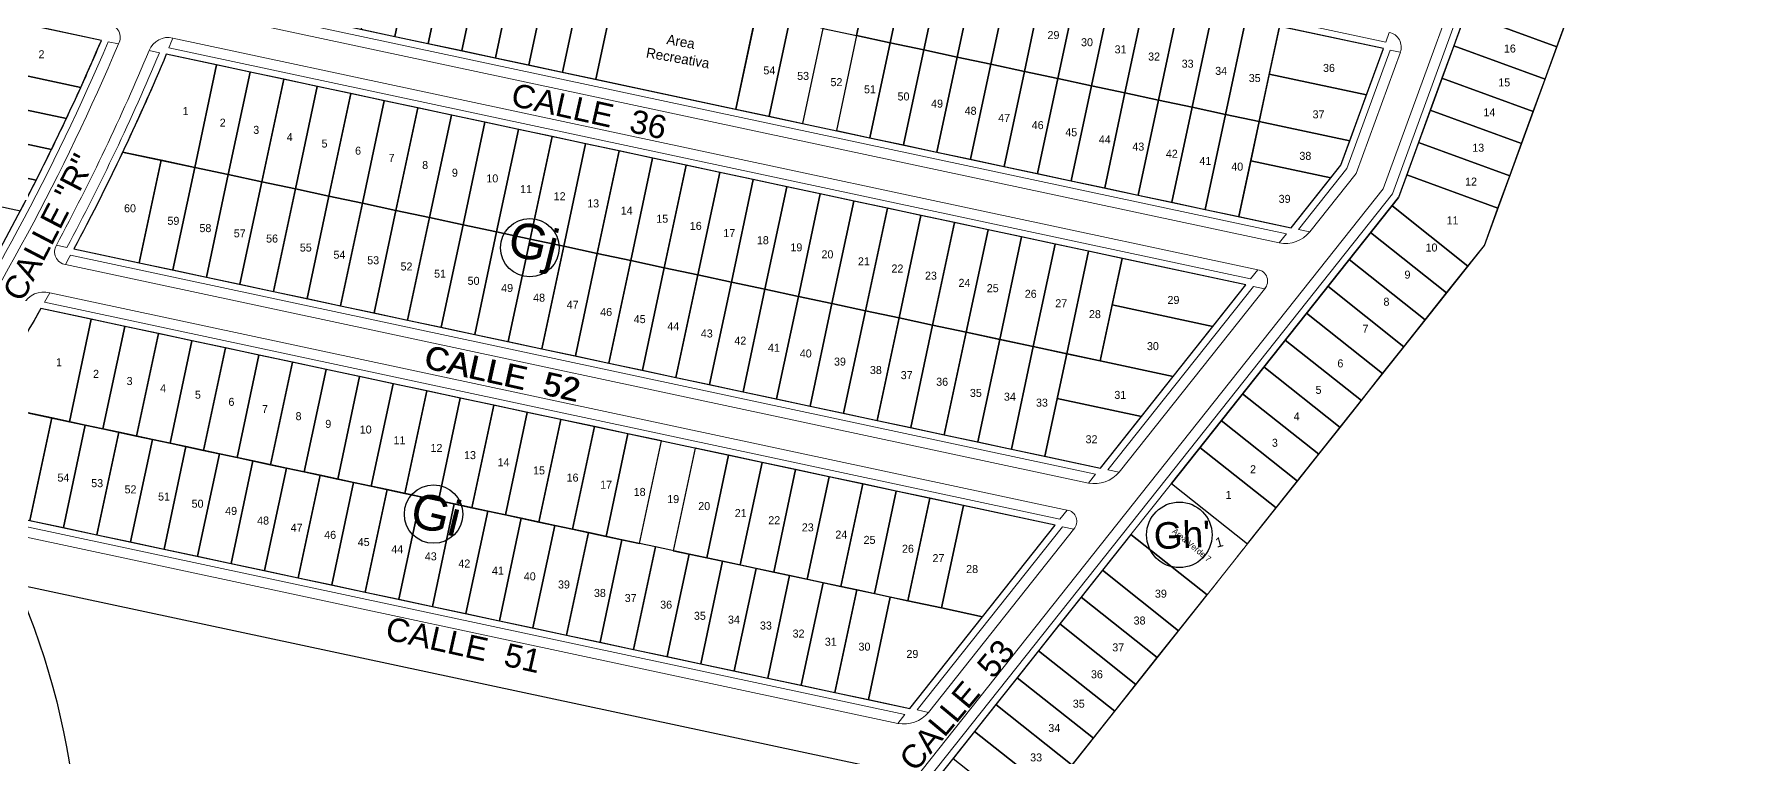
# Model space of a CAD drawing. Header units: millimetres. Extents: x 547073 to 557369, y 9424164 to 9429566.
# Drawn here: x 550073.5 to 550374.6, y 9428484.5 to 9428610.9 of the extents above; entities that cross this region are included whole.
import ezdxf

# ---------------------------------------------------------------- set-up
doc = ezdxf.new("R2010")
doc.units = ezdxf.units.MM
for name, color, linetype, lineweight in [('00 Veredas', 253, 'Continuous', 15), ('MANZANAS', 1, 'Continuous', 30), ('medidas lotes', 7, 'Continuous', 13), ('trazado vias', 254, 'Continuous', 25), ('VIVIENDA', 7, 'Continuous', 30)]:
    doc.layers.add(name, color=color, linetype=linetype, lineweight=lineweight)
for name, color, linetype in [('lineas guias', 8, 'Continuous'), ('NUMERACION', 1, 'Continuous'), ('TEXTO-CATASTRO', 12, 'Continuous')]:
    doc.layers.add(name, color=color, linetype=linetype)
doc.styles.add('KBYOZ', font='micross.ttf')

msp = doc.modelspace()

# ---------------------------------------------------------------- linework, layer by layer
at = {"layer": '00 Veredas'}
for p, q in [((550088.19, 9428609.258), (550086.397, 9428609.641)), ((550097.719, 9428610.292), (550287.813, 9428569.711)), ((550309.888, 9428609.581), (550310.511, 9428611.288)), ((550095.358, 9428607.728), (550093.566, 9428608.111)), ((550303.1, 9428587.492), (550310.657, 9428608.19)), ((550312.435, 9428607.81), (550310.657, 9428608.19)), ((550294.644, 9428576.842), (550303.1, 9428587.492)), ((550294.644, 9428576.842), (550296.609, 9428576.422)), ((550077.339, 9428574.089), (550079.172, 9428573.697)), ((550291.252, 9428574.499), (550292.501, 9428576.072)), ((550257.89, 9428532.478), (550078.911, 9428570.686)), ((550286.254, 9428568.203), (550287.503, 9428569.777)), ((550254.394, 9428527.702), (550076.181, 9428565.747)), ((550261.282, 9428534.821), (550286.731, 9428566.874)), ((550288.696, 9428566.455), (550286.731, 9428566.874)), ((550257.89, 9428532.478), (550259.139, 9428534.052)), ((550261.282, 9428534.821), (550263.248, 9428534.401)), ((550252.892, 9428526.182), (550254.141, 9428527.756)), ((550227.92, 9428492.8), (550253.369, 9428524.854)), ((550255.334, 9428524.434), (550253.369, 9428524.854)), ((550283.858, 9428519.512), (550284.977, 9428520.921)), ((550279.381, 9428513.873), (550280.5, 9428515.282)), ((550224.528, 9428490.457), (550225.777, 9428492.031)), ((550227.92, 9428492.8), (550229.886, 9428492.381))]:
    msp.add_line(p, q, dxfattribs=at)
for points in [[(550354.84, 9428708.205), (550309.464, 9428583.928), (550270.039, 9428534.271)], [(550356.618, 9428707.825), (550311.054, 9428583.037), (550271.469, 9428533.178)], [(550309.888, 9428609.581), (550064.994, 9428661.86)], [(550052.025, 9428625.568), (550291.258, 9428574.497)], [(550052.73, 9428627.258), (550292.501, 9428576.072)], [(550286.254, 9428568.203), (550097.022, 9428608.6)], [(550296.605, 9428576.417), (550304.691, 9428586.601), (550312.446, 9428607.84)], [(550079.803, 9428572.336), (550259.139, 9428534.052)], [(550263.248, 9428534.401), (550288.893, 9428566.703)], [(550252.892, 9428526.182), (550075.253, 9428564.104)], [(550270.039, 9428534.271), (550179.045, 9428419.66), (550114.154, 9428336.062)], [(550271.469, 9428533.178), (550180.461, 9428418.548), (550115.881, 9428335.352)], [(550061.932, 9428525.167), (550224.528, 9428490.457)], [(550063.105, 9428526.757), (550225.777, 9428492.031)], [(550229.886, 9428492.381), (550255.495, 9428524.636)]]:
    msp.add_lwpolyline(points, dxfattribs=at)
for points in [[(550051.834, 9428545.525, 0.0466244), (550086.397, 9428609.641)], [(550053.332, 9428544.527, 0.0468461), (550088.19, 9428609.258, 0.0466244)], [(550093.566, 9428608.111, -0.0236539), (550077.339, 9428574.089, -0.0235414)], [(550095.358, 9428607.728, -0.0235414), (550079.172, 9428573.697)]]:
    msp.add_lwpolyline(points, format="xyb", dxfattribs=at)
for centre, radius, start, end in [((550086.194, 9428610.413), 2.306, 329.95287, 85.23962), ((550096.875, 9428606.855), 3.539, 76.20172, 159.21724), ((549726.073, 9428762.51), 401.611, 337.46606, 337.7271), ((550309.98, 9428608.723), 2.619, 339.59504, 78.29614), ((550292.381, 9428579.775), 5.396, 257.91302, 321.58919), ((550079.275, 9428572.918), 2.262, 148.85112, 260.72789), ((549726.073, 9428762.51), 401.611, 331.46884, 331.73645), ((550287.245, 9428567.809), 1.985, 316.97282, 82.52939), ((550075.106, 9428561.938), 3.957, 74.24409, 154.07638), ((549726.073, 9428762.51), 401.611, 330.3946, 330.66374), ((550258.917, 9428538.038), 5.655, 259.52845, 319.97376), ((550253.85, 9428525.777), 2.001, 317.85367, 81.64853), ((550225.626, 9428495.821), 5.475, 258.42771, 321.0745)]:
    msp.add_arc(centre, radius, start, end, dxfattribs=at)
at = {"layer": 'lineas guias'}
for p, q in [((550272.409, 9428532.432), (550285.723, 9428521.861)), ((550265.321, 9428523.503), (550278.635, 9428512.933))]:
    msp.add_line(p, q, dxfattribs=at)
at = {"layer": 'MANZANAS'}
msp.add_line((550272.409, 9428532.432), (550312.115, 9428582.443), dxfattribs=at)
for points in [[(550374.592, 9428703.988), (550357.803, 9428707.572), (550312.115, 9428582.443), (550272.409, 9428532.432), (550285.723, 9428521.861), (550327.14, 9428574.028)], [(550203.275, 9428631.113), (550178.826, 9428636.333), (550171.728, 9428603.082), (550196.177, 9428597.862)], [(550278.635, 9428512.933), (550265.321, 9428523.503), (550181.405, 9428417.807), (550116.995, 9428334.83), (550132.773, 9428327.432), (550194.777, 9428407.31)]]:
    msp.add_lwpolyline(points, close=True, dxfattribs=at)
for points in [[(550064.65, 9428660.707, -0.0242616), (550053.195, 9428628.386), (550293.334, 9428577.122), (550302.039, 9428588.086), (550309.472, 9428608.443)], [(550085.202, 9428609.896), (550048.61, 9428617.708, -0.0370433), (550023.712, 9428571.698, -0.069804), (550051.049, 9428546.511, 0.0462278), (550085.202, 9428609.896)], [(550096.552, 9428607.473, -0.023467), (550080.393, 9428573.437), (550259.972, 9428535.101), (550285.421, 9428567.154)], [(550074.629, 9428563.01, -0.0192185), (550058.28, 9428536.834, -0.0198618), (550063.895, 9428527.816), (550226.61, 9428493.08), (550252.059, 9428525.133), (550074.629, 9428563.01, -0.0192185)], [(550172.438, 9428424.847), (550178.317, 9428432.252), (550186.23, 9428442.219), (550218.697, 9428483.112), (550070.402, 9428514.77, -0.3292917), (550034.458, 9428359.922), (549914.372, 9428385.558, 0.0091821), (549899.429, 9428351.262), (550049.065, 9428319.318), (550107.18, 9428356.055), (550117.353, 9428353.883), (550143.874, 9428388.049), (550151.636, 9428398.048)]]:
    msp.add_lwpolyline(points, format="xyb", close=True, dxfattribs=at)
at = {"layer": 'MANZANAS', "color": 1}
for centre in [(550160.159, 9428573.64), (550143.311, 9428527.054)]:
    msp.add_circle(centre, 5.111, dxfattribs=at)
at = {"layer": 'medidas lotes'}
msp.add_lwpolyline([(550272.409, 9428532.432), (550265.321, 9428523.503), (550278.635, 9428512.933), (550285.723, 9428521.861)], close=True, dxfattribs=at)
at = {"layer": 'TEXTO-CATASTRO'}
msp.add_circle((550273.784, 9428523.42), 5.733, dxfattribs=at)
at = {"layer": 'trazado vias'}
for p, q in [((550171.728, 9428603.082), (550178.826, 9428636.333)), ((550196.177, 9428597.862), (550203.275, 9428631.113))]:
    msp.add_line(p, q, dxfattribs=at)
at = {"layer": 'VIVIENDA'}
for p, q in [((550248.222, 9428556.352), (550252.048, 9428574.278)), ((550232.659, 9428540.931), (550236.486, 9428558.857)), ((550272.696, 9428551.127), (550236.486, 9428558.857)), ((550238.527, 9428539.679), (550242.354, 9428557.605)), ((550244.395, 9428538.426), (550248.222, 9428556.352)), ((550250.263, 9428537.173), (550254.089, 9428555.1)), ((550252.419, 9428547.276), (550267.143, 9428544.133)), ((550239.334, 9428509.107), (550232.166, 9428510.637))]:
    msp.add_line(p, q, dxfattribs=at)
for points in [[(550203.275, 9428631.113), (550178.826, 9428636.333), (550171.728, 9428603.082), (550196.177, 9428597.862)], [(550203.275, 9428631.113), (550178.826, 9428636.333), (550171.728, 9428603.082), (550196.177, 9428597.862)], [(550140.07, 9428627.223), (550134.202, 9428628.476), (550130.653, 9428611.85), (550136.521, 9428610.598)], [(550220.878, 9428627.355), (550215.011, 9428628.608), (550211.461, 9428611.983), (550217.329, 9428610.73)], [(550145.938, 9428625.97), (550140.07, 9428627.223), (550136.521, 9428610.598), (550142.389, 9428609.345)], [(550151.806, 9428624.718), (550145.938, 9428625.97), (550142.389, 9428609.345), (550148.256, 9428608.092)], [(550157.673, 9428623.465), (550151.806, 9428624.718), (550148.256, 9428608.092), (550154.124, 9428606.84)], [(550226.746, 9428626.103), (550220.878, 9428627.355), (550217.329, 9428610.73), (550223.197, 9428609.477)], [(550232.614, 9428624.85), (550226.746, 9428626.103), (550223.197, 9428609.477), (550229.065, 9428608.225)], [(550238.482, 9428623.597), (550232.614, 9428624.85), (550229.065, 9428608.225), (550234.933, 9428606.972)], [(550163.541, 9428622.212), (550157.673, 9428623.465), (550154.124, 9428606.84), (550159.992, 9428605.587)], [(550169.409, 9428620.96), (550163.541, 9428622.212), (550159.992, 9428605.587), (550165.86, 9428604.334)], [(550244.349, 9428622.345), (550238.482, 9428623.597), (550234.933, 9428606.972), (550240.8, 9428605.719)], [(550250.217, 9428621.092), (550244.349, 9428622.345), (550240.8, 9428605.719), (550246.668, 9428604.467)], [(550175.277, 9428619.707), (550169.409, 9428620.96), (550165.86, 9428604.334), (550171.728, 9428603.082)], [(550256.085, 9428619.84), (550250.217, 9428621.092), (550246.668, 9428604.467), (550252.536, 9428603.214)], [(550261.953, 9428618.587), (550256.085, 9428619.84), (550252.536, 9428603.214), (550258.404, 9428601.961)], [(550267.821, 9428617.334), (550261.953, 9428618.587), (550258.404, 9428601.961), (550264.271, 9428600.709)], [(550341.875, 9428614.383), (550325.906, 9428620.213), (550323.848, 9428614.577), (550339.817, 9428608.747)], [(550273.688, 9428616.082), (550267.821, 9428617.334), (550264.271, 9428600.709), (550270.139, 9428599.456)], [(550279.556, 9428614.829), (550273.688, 9428616.082), (550270.139, 9428599.456), (550276.007, 9428598.204)], [(550205.594, 9428613.235), (550199.726, 9428614.488), (550196.177, 9428597.862), (550202.044, 9428596.61)], [(550211.461, 9428611.983), (550205.594, 9428613.235), (550202.044, 9428596.61), (550207.912, 9428595.357)], [(550285.424, 9428613.576), (550279.556, 9428614.829), (550276.007, 9428598.204), (550281.875, 9428596.951)], [(550291.292, 9428612.324), (550285.424, 9428613.576), (550281.875, 9428596.951), (550287.743, 9428595.698)], [(550309.472, 9428608.443), (550291.292, 9428612.324), (550289.517, 9428604.011), (550306.528, 9428600.38)], [(550323.848, 9428614.577), (550321.79, 9428608.941), (550337.759, 9428603.111), (550339.817, 9428608.747)], [(550223.197, 9428609.477), (550217.329, 9428610.73), (550213.78, 9428594.105), (550219.648, 9428592.852)], [(550229.065, 9428608.225), (550223.197, 9428609.477), (550219.648, 9428592.852), (550225.516, 9428591.599)], [(550234.933, 9428606.972), (550229.065, 9428608.225), (550225.516, 9428591.599), (550231.383, 9428590.347)], [(550240.8, 9428605.719), (550234.933, 9428606.972), (550231.383, 9428590.347), (550237.251, 9428589.094)], [(550337.759, 9428603.111), (550321.79, 9428608.941), (550319.732, 9428603.305), (550335.701, 9428597.475)], [(550111.222, 9428604.342), (550105.354, 9428605.594), (550101.527, 9428587.668), (550107.395, 9428586.416)], [(550117.089, 9428603.089), (550111.222, 9428604.342), (550107.395, 9428586.416), (550113.262, 9428585.163)], [(550246.668, 9428604.467), (550240.8, 9428605.719), (550237.251, 9428589.094), (550243.119, 9428587.841)], [(550252.536, 9428603.214), (550246.668, 9428604.467), (550243.119, 9428587.841), (550248.987, 9428586.589)], [(550306.528, 9428600.38), (550289.517, 9428604.011), (550287.743, 9428595.698), (550303.584, 9428592.317)], [(550335.701, 9428597.475), (550319.732, 9428603.305), (550317.674, 9428597.669), (550333.643, 9428591.838)], [(550122.957, 9428601.836), (550117.089, 9428603.089), (550113.262, 9428585.163), (550119.13, 9428583.91)], [(550128.825, 9428600.584), (550122.957, 9428601.836), (550119.13, 9428583.91), (550124.998, 9428582.658)], [(550134.693, 9428599.331), (550128.825, 9428600.584), (550124.998, 9428582.658), (550130.866, 9428581.405)], [(550258.404, 9428601.961), (550252.536, 9428603.214), (550248.987, 9428586.589), (550254.855, 9428585.336)], [(550264.271, 9428600.709), (550258.404, 9428601.961), (550254.855, 9428585.336), (550260.722, 9428584.083)], [(550270.139, 9428599.456), (550264.271, 9428600.709), (550260.722, 9428584.083), (550266.59, 9428582.831)], [(550140.56, 9428598.078), (550134.693, 9428599.331), (550130.866, 9428581.405), (550136.734, 9428580.152)], [(550146.428, 9428596.826), (550140.56, 9428598.078), (550136.734, 9428580.152), (550142.601, 9428578.9)], [(550276.007, 9428598.204), (550270.139, 9428599.456), (550266.59, 9428582.831), (550272.458, 9428581.578)], [(550281.875, 9428596.951), (550276.007, 9428598.204), (550272.458, 9428581.578), (550278.326, 9428580.326)], [(550333.643, 9428591.838), (550317.674, 9428597.669), (550315.617, 9428592.033), (550331.585, 9428586.202)], [(550152.296, 9428595.573), (550146.428, 9428596.826), (550142.601, 9428578.9), (550148.469, 9428577.647)], [(550158.164, 9428594.32), (550152.296, 9428595.573), (550148.469, 9428577.647), (550154.337, 9428576.394)], [(550164.032, 9428593.068), (550158.164, 9428594.32), (550154.337, 9428576.394), (550160.205, 9428575.142)], [(550287.743, 9428595.698), (550281.875, 9428596.951), (550278.326, 9428580.326), (550284.193, 9428579.073)], [(550303.584, 9428592.317), (550287.743, 9428595.698), (550286.281, 9428588.853), (550300.276, 9428585.865), (550302.039, 9428588.086)], [(550169.899, 9428591.815), (550164.032, 9428593.068), (550160.205, 9428575.142), (550166.073, 9428573.889)], [(550175.767, 9428590.563), (550169.899, 9428591.815), (550166.073, 9428573.889), (550171.94, 9428572.636)], [(550331.585, 9428586.202), (550315.617, 9428592.033), (550313.559, 9428586.397), (550329.528, 9428580.566)], [(550101.527, 9428587.668), (550095.659, 9428588.921), (550091.832, 9428570.995), (550097.7, 9428569.742)], [(550181.635, 9428589.31), (550175.767, 9428590.563), (550171.94, 9428572.636), (550177.808, 9428571.384)], [(550187.503, 9428588.057), (550181.635, 9428589.31), (550177.808, 9428571.384), (550183.676, 9428570.131)], [(550300.276, 9428585.865), (550286.281, 9428588.853), (550284.193, 9428579.073), (550293.334, 9428577.122)], [(550107.395, 9428586.416), (550101.527, 9428587.668), (550097.7, 9428569.742), (550103.568, 9428568.489)], [(550113.262, 9428585.163), (550107.395, 9428586.416), (550103.568, 9428568.489), (550109.436, 9428567.237)], [(550193.37, 9428586.805), (550187.503, 9428588.057), (550183.676, 9428570.131), (550189.544, 9428568.879)], [(550199.238, 9428585.552), (550193.37, 9428586.805), (550189.544, 9428568.879), (550195.411, 9428567.626)], [(550205.106, 9428584.299), (550199.238, 9428585.552), (550195.411, 9428567.626), (550201.279, 9428566.373)], [(550329.528, 9428580.566), (550313.559, 9428586.397), (550312.115, 9428582.443), (550310.96, 9428580.989), (550324.274, 9428570.418), (550327.14, 9428574.028)], [(550119.13, 9428583.91), (550113.262, 9428585.163), (550109.436, 9428567.237), (550115.303, 9428565.984)], [(550124.998, 9428582.658), (550119.13, 9428583.91), (550115.303, 9428565.984), (550121.171, 9428564.732)], [(550130.866, 9428581.405), (550124.998, 9428582.658), (550121.171, 9428564.732), (550127.039, 9428563.479)], [(550210.974, 9428583.047), (550205.106, 9428584.299), (550201.279, 9428566.373), (550207.147, 9428565.121)], [(550216.842, 9428581.794), (550210.974, 9428583.047), (550207.147, 9428565.121), (550213.015, 9428563.868)], [(550136.734, 9428580.152), (550130.866, 9428581.405), (550127.039, 9428563.479), (550132.907, 9428562.226)], [(550142.601, 9428578.9), (550136.734, 9428580.152), (550132.907, 9428562.226), (550138.775, 9428560.974)], [(550222.709, 9428580.541), (550216.842, 9428581.794), (550213.015, 9428563.868), (550218.883, 9428562.615)], [(550228.577, 9428579.289), (550222.709, 9428580.541), (550218.883, 9428562.615), (550224.75, 9428561.363)], [(550234.445, 9428578.036), (550228.577, 9428579.289), (550224.75, 9428561.363), (550230.618, 9428560.11)], [(550310.96, 9428580.989), (550307.23, 9428576.29), (550320.544, 9428565.719), (550324.274, 9428570.418)], [(550148.469, 9428577.647), (550142.601, 9428578.9), (550138.775, 9428560.974), (550144.642, 9428559.721)], [(550154.337, 9428576.394), (550148.469, 9428577.647), (550144.642, 9428559.721), (550150.51, 9428558.468)], [(550160.205, 9428575.142), (550154.337, 9428576.394), (550150.51, 9428558.468), (550156.378, 9428557.216)], [(550240.313, 9428576.784), (550234.445, 9428578.036), (550230.618, 9428560.11), (550236.486, 9428558.857)], [(550246.181, 9428575.531), (550240.313, 9428576.784), (550236.486, 9428558.857), (550242.354, 9428557.605)], [(550320.544, 9428565.719), (550307.23, 9428576.29), (550303.499, 9428571.591), (550316.813, 9428561.02)], [(550166.073, 9428573.889), (550160.205, 9428575.142), (550156.378, 9428557.216), (550162.246, 9428555.963)], [(550171.94, 9428572.636), (550166.073, 9428573.889), (550162.246, 9428555.963), (550168.114, 9428554.71)], [(550252.048, 9428574.278), (550246.181, 9428575.531), (550242.354, 9428557.605), (550248.222, 9428556.352)], [(550257.916, 9428573.026), (550252.048, 9428574.278), (550248.222, 9428556.352), (550254.089, 9428555.1)], [(550177.808, 9428571.384), (550171.94, 9428572.636), (550168.114, 9428554.71), (550173.981, 9428553.458)], [(550183.676, 9428570.131), (550177.808, 9428571.384), (550173.981, 9428553.458), (550179.849, 9428552.205)], [(550263.784, 9428571.773), (550257.916, 9428573.026), (550254.089, 9428555.1), (550259.957, 9428553.847)], [(550285.421, 9428567.154), (550263.784, 9428571.773), (550262.045, 9428563.627), (550279.638, 9428559.871)], [(550316.813, 9428561.02), (550303.499, 9428571.591), (550299.768, 9428566.891), (550313.082, 9428556.321)], [(550189.544, 9428568.879), (550183.676, 9428570.131), (550179.849, 9428552.205), (550185.717, 9428550.953)], [(550195.411, 9428567.626), (550189.544, 9428568.879), (550185.717, 9428550.953), (550191.585, 9428549.7)], [(550201.279, 9428566.373), (550195.411, 9428567.626), (550191.585, 9428549.7), (550197.452, 9428548.447)], [(550207.147, 9428565.121), (550201.279, 9428566.373), (550197.452, 9428548.447), (550203.32, 9428547.195)], [(550213.015, 9428563.868), (550207.147, 9428565.121), (550203.32, 9428547.195), (550209.188, 9428545.942)], [(550313.082, 9428556.321), (550299.768, 9428566.891), (550296.037, 9428562.192), (550309.351, 9428551.622)], [(550089.298, 9428559.879), (550083.43, 9428561.131), (550079.604, 9428543.205), (550085.471, 9428541.953)], [(550218.883, 9428562.615), (550213.015, 9428563.868), (550209.188, 9428545.942), (550215.056, 9428544.689)], [(550224.75, 9428561.363), (550218.883, 9428562.615), (550215.056, 9428544.689), (550220.924, 9428543.437)], [(550230.618, 9428560.11), (550224.75, 9428561.363), (550220.924, 9428543.437), (550226.791, 9428542.184)], [(550279.638, 9428559.871), (550262.045, 9428563.627), (550259.957, 9428553.847), (550272.696, 9428551.127)], [(550296.037, 9428562.192), (550292.307, 9428557.493), (550305.621, 9428546.923), (550309.351, 9428551.622)], [(550095.166, 9428558.626), (550089.298, 9428559.879), (550085.471, 9428541.953), (550091.339, 9428540.7)], [(550101.034, 9428557.374), (550095.166, 9428558.626), (550091.339, 9428540.7), (550097.207, 9428539.447)], [(550236.486, 9428558.857), (550230.618, 9428560.11), (550226.791, 9428542.184), (550232.659, 9428540.931)], [(550242.354, 9428557.605), (550236.486, 9428558.857), (550232.659, 9428540.931), (550238.527, 9428539.679)], [(550106.902, 9428556.121), (550101.034, 9428557.374), (550097.207, 9428539.447), (550103.075, 9428538.195)], [(550112.769, 9428554.868), (550106.902, 9428556.121), (550103.075, 9428538.195), (550108.943, 9428536.942)], [(550248.222, 9428556.352), (550242.354, 9428557.605), (550238.527, 9428539.679), (550244.395, 9428538.426)], [(550254.089, 9428555.1), (550248.222, 9428556.352), (550244.395, 9428538.426), (550250.263, 9428537.173)], [(550292.307, 9428557.493), (550288.576, 9428552.794), (550301.89, 9428542.224), (550305.621, 9428546.923)], [(550118.637, 9428553.616), (550112.769, 9428554.868), (550108.943, 9428536.942), (550114.81, 9428535.69)], [(550124.505, 9428552.363), (550118.637, 9428553.616), (550114.81, 9428535.69), (550120.678, 9428534.437)], [(550130.373, 9428551.11), (550124.505, 9428552.363), (550120.678, 9428534.437), (550126.546, 9428533.184)], [(550272.696, 9428551.127), (550259.957, 9428553.847), (550254.089, 9428555.1), (550250.263, 9428537.173), (550259.972, 9428535.101)], [(550272.696, 9428551.127), (550259.957, 9428553.847), (550254.089, 9428555.1), (550252.419, 9428547.276), (550267.143, 9428544.133)], [(550288.576, 9428552.794), (550284.845, 9428548.095), (550298.159, 9428537.525), (550301.89, 9428542.224)], [(550136.24, 9428549.858), (550130.373, 9428551.11), (550126.546, 9428533.184), (550132.414, 9428531.932)], [(550142.108, 9428548.605), (550136.24, 9428549.858), (550132.414, 9428531.932), (550138.281, 9428530.679)], [(550147.976, 9428547.352), (550142.108, 9428548.605), (550138.281, 9428530.679), (550144.149, 9428529.426)], [(550153.844, 9428546.1), (550147.976, 9428547.352), (550144.149, 9428529.426), (550150.017, 9428528.174)], [(550159.712, 9428544.847), (550153.844, 9428546.1), (550150.017, 9428528.174), (550155.885, 9428526.921)], [(550267.143, 9428544.133), (550252.419, 9428547.276), (550250.263, 9428537.173), (550259.972, 9428535.101)], [(550284.845, 9428548.095), (550281.114, 9428543.396), (550294.428, 9428532.826), (550298.159, 9428537.525)], [(550082.382, 9428542.612), (550076.514, 9428543.865), (550072.688, 9428525.939), (550078.555, 9428524.686)], [(550165.579, 9428543.595), (550159.712, 9428544.847), (550155.885, 9428526.921), (550161.753, 9428525.668)], [(550171.447, 9428542.342), (550165.579, 9428543.595), (550161.753, 9428525.668), (550167.62, 9428524.416)], [(550281.114, 9428543.396), (550277.383, 9428538.697), (550290.697, 9428528.126), (550294.428, 9428532.826)], [(550088.25, 9428541.36), (550082.382, 9428542.612), (550078.555, 9428524.686), (550084.423, 9428523.433)], [(550094.118, 9428540.107), (550088.25, 9428541.36), (550084.423, 9428523.433), (550090.291, 9428522.181)], [(550099.986, 9428538.854), (550094.118, 9428540.107), (550090.291, 9428522.181), (550096.159, 9428520.928)], [(550177.315, 9428541.089), (550171.447, 9428542.342), (550167.62, 9428524.416), (550173.488, 9428523.163)], [(550183.183, 9428539.837), (550177.315, 9428541.089), (550173.488, 9428523.163), (550179.356, 9428521.911)], [(550105.853, 9428537.602), (550099.986, 9428538.854), (550096.159, 9428520.928), (550102.027, 9428519.676)], [(550111.721, 9428536.349), (550105.853, 9428537.602), (550102.027, 9428519.676), (550107.894, 9428518.423)], [(550194.918, 9428537.331), (550189.051, 9428538.584), (550185.224, 9428520.658), (550191.092, 9428519.405)], [(550200.786, 9428536.079), (550194.918, 9428537.331), (550191.092, 9428519.405), (550196.959, 9428518.153)], [(550277.383, 9428538.697), (550272.409, 9428532.432), (550285.723, 9428521.861), (550290.697, 9428528.126)], [(550117.589, 9428535.096), (550111.721, 9428536.349), (550107.894, 9428518.423), (550113.762, 9428517.17)], [(550123.457, 9428533.844), (550117.589, 9428535.096), (550113.762, 9428517.17), (550119.63, 9428515.918)], [(550206.654, 9428534.826), (550200.786, 9428536.079), (550196.959, 9428518.153), (550202.827, 9428516.9)], [(550212.522, 9428533.573), (550206.654, 9428534.826), (550202.827, 9428516.9), (550208.695, 9428515.647)], [(550129.324, 9428532.591), (550123.457, 9428533.844), (550119.63, 9428515.918), (550125.498, 9428514.665)], [(550135.192, 9428531.338), (550129.324, 9428532.591), (550125.498, 9428514.665), (550131.365, 9428513.412)], [(550141.06, 9428530.086), (550135.192, 9428531.338), (550131.365, 9428513.412), (550137.233, 9428512.16)], [(550218.389, 9428532.321), (550212.522, 9428533.573), (550208.695, 9428515.647), (550214.563, 9428514.395)], [(550224.257, 9428531.068), (550218.389, 9428532.321), (550214.563, 9428514.395), (550220.43, 9428513.142)], [(550230.125, 9428529.816), (550224.257, 9428531.068), (550220.43, 9428513.142), (550226.298, 9428511.889)], [(550146.928, 9428528.833), (550141.06, 9428530.086), (550137.233, 9428512.16), (550143.101, 9428510.907)], [(550152.796, 9428527.581), (550146.928, 9428528.833), (550143.101, 9428510.907), (550148.969, 9428509.654)], [(550235.993, 9428528.563), (550230.125, 9428529.816), (550226.298, 9428511.889), (550232.166, 9428510.637)], [(550252.059, 9428525.133), (550235.993, 9428528.563), (550232.166, 9428510.637), (550239.334, 9428509.107)], [(550158.663, 9428526.328), (550152.796, 9428527.581), (550148.969, 9428509.654), (550154.837, 9428508.402)], [(550164.531, 9428525.075), (550158.663, 9428526.328), (550154.837, 9428508.402), (550160.704, 9428507.149)], [(550170.399, 9428523.823), (550164.531, 9428525.075), (550160.704, 9428507.149), (550166.572, 9428505.897)], [(550176.267, 9428522.57), (550170.399, 9428523.823), (550166.572, 9428505.897), (550172.44, 9428504.644)], [(550182.135, 9428521.317), (550176.267, 9428522.57), (550172.44, 9428504.644), (550178.308, 9428503.391)], [(550278.635, 9428512.933), (550265.321, 9428523.503), (550260.346, 9428517.238), (550273.66, 9428506.667)], [(550188.002, 9428520.065), (550182.135, 9428521.317), (550178.308, 9428503.391), (550184.176, 9428502.139)], [(550193.87, 9428518.812), (550188.002, 9428520.065), (550184.176, 9428502.139), (550190.043, 9428500.886)], [(550199.738, 9428517.559), (550193.87, 9428518.812), (550190.043, 9428500.886), (550195.911, 9428499.633)], [(550205.606, 9428516.307), (550199.738, 9428517.559), (550195.911, 9428499.633), (550201.779, 9428498.381)], [(550211.473, 9428515.054), (550205.606, 9428516.307), (550201.779, 9428498.381), (550207.647, 9428497.128)], [(550260.346, 9428517.238), (550256.615, 9428512.539), (550269.93, 9428501.968), (550273.66, 9428506.667)], [(550217.341, 9428513.802), (550211.473, 9428515.054), (550207.647, 9428497.128), (550213.514, 9428495.875)], [(550223.209, 9428512.549), (550217.341, 9428513.802), (550213.514, 9428495.875), (550219.382, 9428494.623)], [(550239.334, 9428509.107), (550232.166, 9428510.637), (550226.298, 9428511.889), (550223.209, 9428512.549), (550219.382, 9428494.623), (550226.61, 9428493.08)], [(550256.615, 9428512.539), (550252.885, 9428507.84), (550266.199, 9428497.269), (550269.93, 9428501.968)], [(550252.885, 9428507.84), (550249.154, 9428503.141), (550262.468, 9428492.57), (550266.199, 9428497.269)], [(550249.154, 9428503.141), (550245.423, 9428498.442), (550258.737, 9428487.871), (550262.468, 9428492.57)], [(550245.423, 9428498.442), (550241.692, 9428493.742), (550255.006, 9428483.172), (550258.737, 9428487.871)], [(550241.692, 9428493.742), (550237.962, 9428489.043), (550251.276, 9428478.473), (550255.006, 9428483.172)], [(550237.962, 9428489.043), (550234.231, 9428484.344), (550247.545, 9428473.774), (550251.276, 9428478.473)]]:
    msp.add_lwpolyline(points, close=True, dxfattribs=at)
for points in [[(550085.202, 9428609.896), (550066.709, 9428613.844, -0.0057663), (550063.093, 9428605.602), (550081.586, 9428601.654, 0.0057663)], [(550105.354, 9428605.594), (550096.552, 9428607.473, -0.0116666), (550088.917, 9428590.36), (550101.527, 9428587.668)], [(550063.093, 9428605.602, -0.0038441), (550060.578, 9428600.155), (550079.071, 9428596.207, 0.0038441), (550081.586, 9428601.654)], [(550060.578, 9428600.155, -0.0038441), (550057.979, 9428594.747), (550076.472, 9428590.799, 0.0038441), (550079.071, 9428596.207)], [(550057.979, 9428594.747, -0.0038441), (550055.298, 9428589.379), (550073.791, 9428585.432, 0.0038441), (550076.472, 9428590.799)], [(550055.298, 9428589.379, -0.0038441), (550052.534, 9428584.054), (550071.027, 9428580.106, 0.0038441), (550073.791, 9428585.432)], [(550095.659, 9428588.921), (550088.917, 9428590.36, -0.0117972), (550080.393, 9428573.437), (550091.832, 9428570.995)], [(550083.43, 9428561.131), (550074.629, 9428563.01, -0.0120782), (550064.588, 9428546.411), (550079.604, 9428543.205)], [(550076.514, 9428543.865), (550064.588, 9428546.411, -0.007146), (550058.274, 9428536.824, -0.0198393), (550063.883, 9428527.818), (550072.688, 9428525.939)]]:
    msp.add_lwpolyline(points, format="xyb", close=True, dxfattribs=at)

# ---------------------------------------------------------------- texts
at = {"attachment_point": 1}
for s, insert, char_height, rotation in [('\\pxqc;Area Recreativa', (550182.313, 9428611.328), 1.75, 349.98613), ('\\pxqc;Area Verde 7', (550272.834, 9428524.891), 1.05, 320.39131)]:
    msp.add_mtext_dynamic_manual_height_columns(s, width=8.942, gutter_width=12.5, heights=[0], dxfattribs=dict(at, insert=insert, char_height=char_height, rotation=rotation))
at = {"layer": 'MANZANAS', "color": 1, "char_height": 6.1586, "width": 0.000285, "attachment_point": 5, "rotation": 346.27061, "style": 'KBYOZ'}
for s, insert in [('Gj', (550160.626, 9428573.607)), ('Gi', (550143.778, 9428527.021))]:
    msp.add_mtext(s, dxfattribs=dict(at, insert=insert))
at = {"layer": 'NUMERACION', "color": 1, "char_height": 1.4, "width": 1.94611, "attachment_point": 1, "rotation": 0.01637}
for s, insert in [('29', (550250.719, 9428611.521)), ('30', (550256.587, 9428610.269)), ('2', (550074.201, 9428608.166)), ('31', (550262.454, 9428609.016)), ('32', (550268.322, 9428607.763)), ('33', (550274.19, 9428606.511)), ('16', (550330.563, 9428609.167)), ('54', (550201.015, 9428605.347)), ('53', (550206.92, 9428604.377)), ('52', (550212.751, 9428603.288)), ('34', (550280.058, 9428605.258)), ('35', (550285.925, 9428604.006)), ('36', (550298.918, 9428605.772)), ('51', (550218.619, 9428602.035)), ('50', (550224.487, 9428600.783)), ('15', (550329.582, 9428603.242)), ('1', (550099.417, 9428598.233)), ('49', (550230.355, 9428599.53)), ('48', (550236.222, 9428598.277)), ('37', (550297.092, 9428597.659)), ('14', (550326.982, 9428598.018)), ('2', (550105.896, 9428596.196)), ('3', (550111.764, 9428594.943)), ('47', (550242.09, 9428597.025)), ('46', (550247.958, 9428595.772)), ('45', (550253.826, 9428594.519)), ('4', (550117.632, 9428593.69)), ('5', (550123.716, 9428592.553)), ('6', (550129.584, 9428591.3)), ('44', (550259.694, 9428593.267)), ('43', (550265.561, 9428592.014)), ('13', (550325.03, 9428591.823)), ('7', (550135.452, 9428590.047)), ('8', (550141.319, 9428588.795)), ('42', (550271.429, 9428590.762)), ('41', (550277.297, 9428589.509)), ('40', (550282.873, 9428588.518)), ('38', (550294.784, 9428590.398)), ('9', (550146.519, 9428587.451)), ('10', (550152.55, 9428586.457)), ('12', (550323.779, 9428585.898)), ('11', (550158.457, 9428584.588)), ('12', (550164.325, 9428583.336)), ('39', (550291.159, 9428582.88)), ('60', (550089.165, 9428581.231)), ('13', (550170.193, 9428582.083)), ('14', (550176.061, 9428580.83)), ('15', (550182.271, 9428579.407)), ('59', (550096.758, 9428579.038)), ('58', (550102.354, 9428577.761)), ('57', (550108.36, 9428576.852)), ('16', (550188.139, 9428578.154)), ('17', (550194.007, 9428576.901)), ('11', (550320.532, 9428579.109)), ('56', (550114.015, 9428575.937)), ('55', (550119.919, 9428574.364)), ('18', (550199.874, 9428575.649)), ('19', (550205.742, 9428574.396)), ('20', (550211.173, 9428573.175)), ('10', (550316.853, 9428574.37)), ('54', (550125.8, 9428573.108)), ('53', (550131.705, 9428572.138)), ('52', (550137.536, 9428571.05)), ('21', (550217.551, 9428571.95)), ('22', (550223.419, 9428570.697)), ('51', (550143.404, 9428569.797)), ('50', (550149.272, 9428568.544)), ('49', (550155.14, 9428567.292)), ('23', (550229.287, 9428569.445)), ('24', (550235.155, 9428568.192)), ('25', (550240.094, 9428567.259)), ('9', (550313.174, 9428569.63)), ('48', (550160.731, 9428565.603)), ('47', (550166.599, 9428564.35)), ('26', (550246.741, 9428566.273)), ('27', (550252.079, 9428564.626)), ('29', (550271.712, 9428565.196)), ('8', (550309.495, 9428564.89)), ('46', (550172.467, 9428563.097)), ('45', (550178.334, 9428561.845)), ('28', (550257.97, 9428562.719)), ('44', (550184.202, 9428560.592)), ('43', (550190.07, 9428559.339)), ('7', (550305.816, 9428560.151)), ('42', (550195.938, 9428558.087)), ('41', (550201.805, 9428556.834)), ('40', (550207.381, 9428555.843)), ('30', (550268.117, 9428557.126)), ('1', (550077.267, 9428554.313)), ('2', (550083.746, 9428552.276)), ('39', (550213.367, 9428554.419)), ('38', (550219.653, 9428552.942)), ('6', (550301.433, 9428554.107)), ('3', (550089.614, 9428551.024)), ('4', (550095.481, 9428549.771)), ('37', (550225.038, 9428552.056)), ('36', (550231.246, 9428550.893)), ('5', (550297.614, 9428549.479)), ('5', (550101.565, 9428548.633)), ('6', (550107.433, 9428547.38)), ('7', (550113.301, 9428546.128)), ('35', (550237.143, 9428548.944)), ('34', (550243.098, 9428548.281)), ('33', (550248.7, 9428547.243)), ('31', (550262.407, 9428548.593)), ('8', (550119.169, 9428544.875)), ('9', (550124.369, 9428543.531)), ('4', (550293.794, 9428544.852)), ('10', (550130.4, 9428542.537)), ('11', (550136.307, 9428540.669)), ('32', (550257.379, 9428540.838)), ('3', (550289.975, 9428540.224)), ('12', (550142.777, 9428539.319)), ('13', (550148.645, 9428538.066)), ('54', (550077.516, 9428534.133)), ('14', (550154.513, 9428536.814)), ('15', (550160.723, 9428535.39)), ('16', (550166.591, 9428534.137)), ('2', (550286.156, 9428535.597)), ('53', (550083.42, 9428533.163)), ('52', (550089.252, 9428532.074)), ('17', (550172.459, 9428532.885)), ('18', (550178.326, 9428531.632)), ('1', (550281.88, 9428531.111)), ('51', (550095.119, 9428530.822)), ('50', (550100.987, 9428529.569)), ('49', (550106.855, 9428528.316)), ('19', (550184.194, 9428530.379)), ('20', (550189.625, 9428529.158)), ('48', (550112.446, 9428526.627)), ('47', (550118.314, 9428525.375)), ('21', (550196.003, 9428527.933)), ('22', (550201.871, 9428526.681)), ('23', (550207.739, 9428525.428)), ('46', (550124.182, 9428524.122)), ('45', (550130.05, 9428522.87)), ('24', (550213.607, 9428524.175)), ('25', (550218.546, 9428523.243)), ('44', (550135.917, 9428521.617)), ('43', (550141.785, 9428520.364)), ('42', (550147.653, 9428519.112)), ('26', (550225.261, 9428521.699)), ('27', (550230.598, 9428520.052)), ('41', (550153.521, 9428517.859)), ('40', (550159.097, 9428516.868)), ('28', (550236.49, 9428518.145)), ('39', (550165.082, 9428515.444)), ('38', (550171.368, 9428513.967)), ('37', (550176.753, 9428513.081)), ('39', (550269.512, 9428513.842)), ('36', (550182.961, 9428511.918)), ('35', (550188.858, 9428509.969)), ('34', (550194.813, 9428509.306)), ('33', (550200.415, 9428508.268)), ('38', (550265.782, 9428509.143)), ('32', (550206.125, 9428506.862)), ('31', (550211.757, 9428505.432)), ('30', (550217.654, 9428504.58)), ('37', (550262.051, 9428504.444)), ('29', (550226.036, 9428503.3)), ('36', (550258.32, 9428499.745)), ('35', (550255.147, 9428494.603)), ('34', (550250.859, 9428490.346)), ('33', (550247.686, 9428485.204))]:
    msp.add_mtext(s, dxfattribs=dict(at, insert=insert))
at = {"layer": 'TEXTO-CATASTRO', "attachment_point": 5, "style": 'KBYOZ'}
for s, insert, char_height, width, rotation in [('CALLE  36', (550170.53, 9428597.491), 4.08, 0.00000000024, 347.42904), ('CALLE "R"', (550075.978, 9428577.205), 4.08, 0.00000000024, 62.5934), ('CALLE  52', (550155.302, 9428551.63), 4.08, 0.00000000024, 347.42904), ('CALLE  52', (550155.441, 9428551.57), 4.08, 0.00000000024, 347.42904), ("Gh'", (550274.251, 9428523.387), 4.6449, 0.000338, 2.30244), ('1', (550280.762, 9428522.15), 1.68, 0.000122, 14.48402), ('CALLE  51', (550148.557, 9428504.167), 4.08, 0.00000000024, 347.42904), ('CALLE  53', (550234.877, 9428493.642), 4.08, 0.00000000024, 50.13009)]:
    msp.add_mtext(s, dxfattribs=dict(at, insert=insert, char_height=char_height, width=width, rotation=rotation))

doc.saveas('drawing.dxf')
